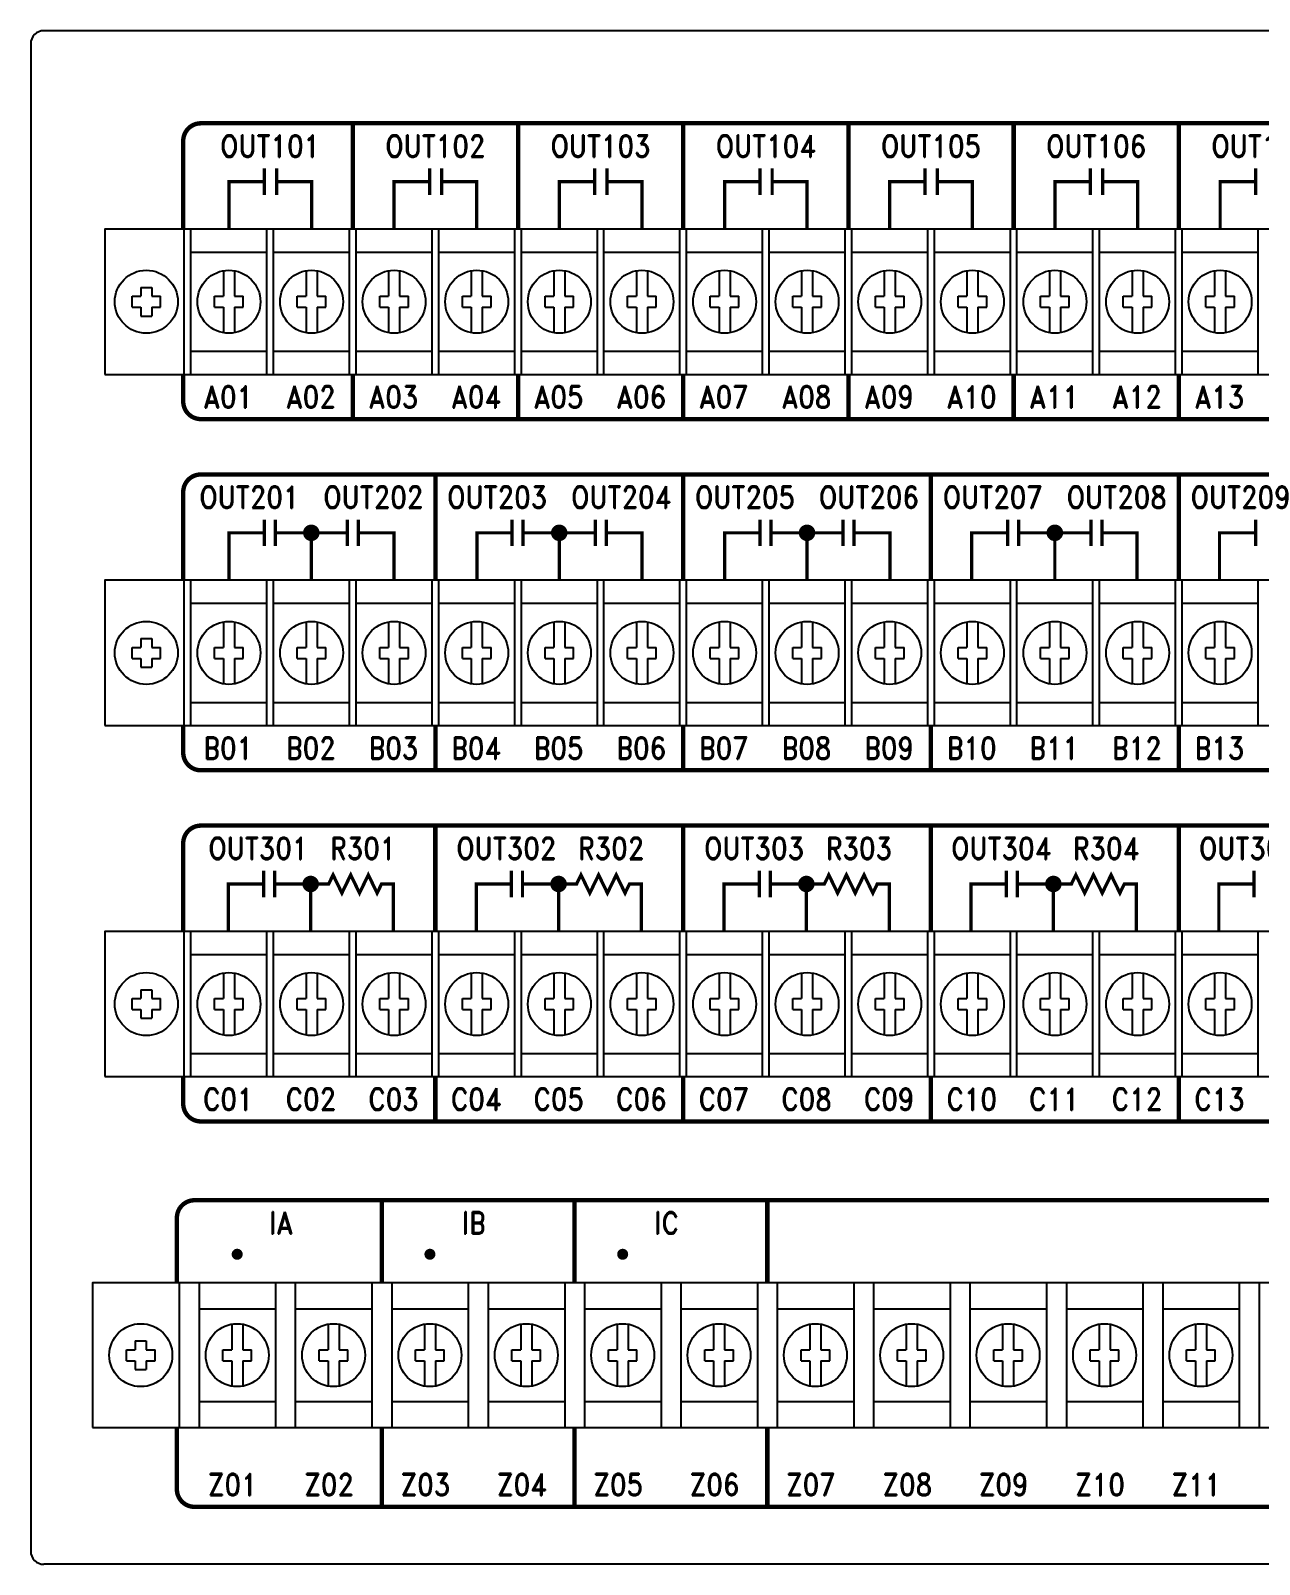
# Model space of a CAD drawing. Extents: x 3.1 to 20.4, y 4.9 to 12.2.
# Drawn here: x 3.13 to 8.7, y 5.27 to 12.23 of the extents above; entities that cross this region are included whole.
import ezdxf
from ezdxf.enums import TextEntityAlignment as Align

# ---------------------------------------------------------------- set-up
doc = ezdxf.new("R2010")
doc.units = 0
doc.header["$MEASUREMENT"] = 0
doc.layers.get('0').update_dxf_attribs({"linetype": 'CONTINUOUS'})
doc.styles.add('ROMAND', font='ROMAND', dxfattribs={"width": 0.875})

msp = doc.modelspace()

# ---------------------------------------------------------------- linework, layer by layer
for p, q in [((20.315, 12.233), (3.185, 12.233)), ((3.125, 12.173), (3.125, 5.327)), ((3.8225, 10.672), (3.8225, 11.332)), ((3.8525, 10.672), (3.8525, 11.332)), ((4.1975, 10.672), (4.1975, 11.332)), ((4.2275, 10.672), (4.2275, 11.332)), ((4.5725, 10.672), (4.5725, 11.332)), ((4.6025, 10.672), (4.6025, 11.332)), ((4.9475, 10.672), (4.9475, 11.332)), ((4.9775, 10.672), (4.9775, 11.332)), ((5.3225, 10.672), (5.3225, 11.332)), ((5.3525, 10.672), (5.3525, 11.332)), ((5.6975, 10.672), (5.6975, 11.332)), ((5.7275, 10.672), (5.7275, 11.332)), ((6.0725, 10.672), (6.0725, 11.332)), ((6.1025, 10.672), (6.1025, 11.332)), ((6.4475, 10.672), (6.4475, 11.332)), ((6.4775, 10.672), (6.4775, 11.332)), ((6.8225, 10.672), (6.8225, 11.332)), ((6.8525, 10.672), (6.8525, 11.332)), ((7.1975, 10.672), (7.1975, 11.332)), ((7.2275, 10.672), (7.2275, 11.332)), ((7.5725, 10.672), (7.5725, 11.332)), ((7.6025, 10.672), (7.6025, 11.332)), ((7.9475, 10.672), (7.9475, 11.332)), ((7.9775, 10.672), (7.9775, 11.332)), ((8.3225, 10.672), (8.3225, 11.332)), ((8.3525, 10.672), (8.3525, 11.332)), ((8.6975, 10.672), (8.6975, 11.332)), ((3.8525, 11.227), (4.1975, 11.227)), ((4.2275, 11.227), (4.5725, 11.227)), ((4.6025, 11.227), (4.9475, 11.227)), ((4.9775, 11.227), (5.3225, 11.227)), ((5.3525, 11.227), (5.6975, 11.227)), ((5.7275, 11.227), (6.0725, 11.227)), ((6.1025, 11.227), (6.4475, 11.227)), ((6.4775, 11.227), (6.8225, 11.227)), ((6.8525, 11.227), (7.1975, 11.227)), ((7.2275, 11.227), (7.5725, 11.227)), ((7.6025, 11.227), (7.9475, 11.227)), ((7.9775, 11.227), (8.3225, 11.227)), ((8.3525, 11.227), (8.6975, 11.227)), ((3.8525, 10.777), (4.1975, 10.777)), ((4.2275, 10.777), (4.5725, 10.777)), ((4.6025, 10.777), (4.9475, 10.777)), ((4.9775, 10.777), (5.3225, 10.777)), ((5.3525, 10.777), (5.6975, 10.777)), ((5.7275, 10.777), (6.0725, 10.777)), ((6.1025, 10.777), (6.4475, 10.777)), ((6.4775, 10.777), (6.8225, 10.777)), ((6.8525, 10.777), (7.1975, 10.777)), ((7.2275, 10.777), (7.5725, 10.777)), ((7.6025, 10.777), (7.9475, 10.777)), ((7.9775, 10.777), (8.3225, 10.777)), ((8.3525, 10.777), (8.6975, 10.777)), ((3.8225, 9.077), (3.8225, 9.737)), ((3.8525, 9.077), (3.8525, 9.737)), ((4.1975, 9.077), (4.1975, 9.737)), ((4.2275, 9.077), (4.2275, 9.737)), ((4.5725, 9.077), (4.5725, 9.737)), ((4.6025, 9.077), (4.6025, 9.737)), ((4.9475, 9.077), (4.9475, 9.737)), ((4.9775, 9.077), (4.9775, 9.737)), ((5.3225, 9.077), (5.3225, 9.737)), ((5.3525, 9.077), (5.3525, 9.737)), ((5.6975, 9.077), (5.6975, 9.737)), ((5.7275, 9.077), (5.7275, 9.737)), ((6.0725, 9.077), (6.0725, 9.737)), ((6.1025, 9.077), (6.1025, 9.737)), ((6.4475, 9.077), (6.4475, 9.737)), ((6.4775, 9.077), (6.4775, 9.737)), ((6.8225, 9.077), (6.8225, 9.737)), ((6.8525, 9.077), (6.8525, 9.737)), ((7.1975, 9.077), (7.1975, 9.737)), ((7.2275, 9.077), (7.2275, 9.737)), ((7.5725, 9.077), (7.5725, 9.737)), ((7.6025, 9.077), (7.6025, 9.737)), ((7.9475, 9.077), (7.9475, 9.737)), ((7.9775, 9.077), (7.9775, 9.737)), ((8.3225, 9.077), (8.3225, 9.737)), ((8.3525, 9.077), (8.3525, 9.737)), ((8.6975, 9.077), (8.6975, 9.737)), ((3.8525, 9.632), (4.1975, 9.632)), ((4.2275, 9.632), (4.5725, 9.632)), ((4.6025, 9.632), (4.9475, 9.632)), ((4.9775, 9.632), (5.3225, 9.632)), ((5.3525, 9.632), (5.6975, 9.632)), ((5.7275, 9.632), (6.0725, 9.632)), ((6.1025, 9.632), (6.4475, 9.632)), ((6.4775, 9.632), (6.8225, 9.632)), ((6.8525, 9.632), (7.1975, 9.632)), ((7.2275, 9.632), (7.5725, 9.632)), ((7.6025, 9.632), (7.9475, 9.632)), ((7.9775, 9.632), (8.3225, 9.632)), ((8.3525, 9.632), (8.6975, 9.632)), ((3.8525, 9.182), (4.1975, 9.182)), ((4.2275, 9.182), (4.5725, 9.182)), ((4.6025, 9.182), (4.9475, 9.182)), ((4.9775, 9.182), (5.3225, 9.182)), ((5.3525, 9.182), (5.6975, 9.182)), ((5.7275, 9.182), (6.0725, 9.182)), ((6.1025, 9.182), (6.4475, 9.182)), ((6.4775, 9.182), (6.8225, 9.182)), ((6.8525, 9.182), (7.1975, 9.182)), ((7.2275, 9.182), (7.5725, 9.182)), ((7.6025, 9.182), (7.9475, 9.182)), ((7.9775, 9.182), (8.3225, 9.182)), ((8.3525, 9.182), (8.6975, 9.182)), ((3.8225, 7.482), (3.8225, 8.142)), ((3.8525, 7.482), (3.8525, 8.142)), ((4.1975, 7.482), (4.1975, 8.142)), ((4.2275, 7.482), (4.2275, 8.142)), ((4.5725, 7.482), (4.5725, 8.142)), ((4.6025, 7.482), (4.6025, 8.142)), ((4.9475, 7.482), (4.9475, 8.142)), ((4.9775, 7.482), (4.9775, 8.142)), ((5.3225, 7.482), (5.3225, 8.142)), ((5.3525, 7.482), (5.3525, 8.142)), ((5.6975, 7.482), (5.6975, 8.142)), ((5.7275, 7.482), (5.7275, 8.142)), ((6.0725, 7.482), (6.0725, 8.142)), ((6.1025, 7.482), (6.1025, 8.142)), ((6.4475, 7.482), (6.4475, 8.142)), ((6.4775, 7.482), (6.4775, 8.142)), ((6.8225, 7.482), (6.8225, 8.142)), ((6.8525, 7.482), (6.8525, 8.142)), ((7.1975, 7.482), (7.1975, 8.142)), ((7.2275, 7.482), (7.2275, 8.142)), ((7.5725, 7.482), (7.5725, 8.142)), ((7.6025, 7.482), (7.6025, 8.142)), ((7.9475, 7.482), (7.9475, 8.142)), ((7.9775, 7.482), (7.9775, 8.142)), ((8.3225, 7.482), (8.3225, 8.142)), ((8.3525, 7.482), (8.3525, 8.142)), ((8.6975, 7.482), (8.6975, 8.142)), ((3.8525, 8.037), (4.1975, 8.037)), ((4.2275, 8.037), (4.5725, 8.037)), ((4.6025, 8.037), (4.9475, 8.037)), ((4.9775, 8.037), (5.3225, 8.037)), ((5.3525, 8.037), (5.6975, 8.037)), ((5.7275, 8.037), (6.0725, 8.037)), ((6.1025, 8.037), (6.4475, 8.037)), ((6.4775, 8.037), (6.8225, 8.037)), ((6.8525, 8.037), (7.1975, 8.037)), ((7.2275, 8.037), (7.5725, 8.037)), ((7.6025, 8.037), (7.9475, 8.037)), ((7.9775, 8.037), (8.3225, 8.037)), ((8.3525, 8.037), (8.6975, 8.037)), ((3.8525, 7.587), (4.1975, 7.587)), ((4.2275, 7.587), (4.5725, 7.587)), ((4.6025, 7.587), (4.9475, 7.587)), ((4.9775, 7.587), (5.3225, 7.587)), ((5.3525, 7.587), (5.6975, 7.587)), ((5.7275, 7.587), (6.0725, 7.587)), ((6.1025, 7.587), (6.4475, 7.587)), ((6.4775, 7.587), (6.8225, 7.587)), ((6.8525, 7.587), (7.1975, 7.587)), ((7.2275, 7.587), (7.5725, 7.587)), ((7.6025, 7.587), (7.9475, 7.587)), ((7.9775, 7.587), (8.3225, 7.587)), ((8.3525, 7.587), (8.6975, 7.587)), ((3.8918, 6.427), (4.2368, 6.427)), ((4.3288, 6.427), (4.6738, 6.427)), ((4.7663, 6.427), (5.1113, 6.427)), ((5.2038, 6.427), (5.5488, 6.427)), ((5.6413, 6.427), (5.9863, 6.427)), ((6.0788, 6.427), (6.4238, 6.427)), ((6.5163, 6.427), (6.8613, 6.427)), ((6.9538, 6.427), (7.2988, 6.427)), ((7.3913, 6.427), (7.7363, 6.427)), ((7.8288, 6.427), (8.1738, 6.427)), ((8.2663, 6.427), (8.6113, 6.427)), ((3.8918, 6.007), (4.2368, 6.007)), ((4.3288, 6.007), (4.6738, 6.007)), ((4.7663, 6.007), (5.1113, 6.007)), ((5.2038, 6.007), (5.5488, 6.007)), ((5.6413, 6.007), (5.9863, 6.007)), ((6.0788, 6.007), (6.4238, 6.007)), ((6.5163, 6.007), (6.8613, 6.007)), ((6.9538, 6.007), (7.2988, 6.007)), ((7.3913, 6.007), (7.7363, 6.007)), ((7.8288, 6.007), (8.1738, 6.007)), ((8.2663, 6.007), (8.6113, 6.007)), ((20.315, 5.267), (3.185, 5.267))]:
    msp.add_line(p, q)
at = {"linetype": 'CONTINUOUS'}
for p, q in [((4, 11.1428), (4, 11.027)), ((4.05, 11.1428), (4.05, 11.027)), ((4.375, 11.1428), (4.375, 11.027)), ((4.425, 11.1428), (4.425, 11.027)), ((4.75, 11.1428), (4.75, 11.027)), ((4.8, 11.1428), (4.8, 11.027)), ((5.125, 11.1428), (5.125, 11.027)), ((5.175, 11.1428), (5.175, 11.027)), ((5.5, 11.1428), (5.5, 11.027)), ((5.55, 11.1428), (5.55, 11.027)), ((5.875, 11.1428), (5.875, 11.027)), ((5.925, 11.1428), (5.925, 11.027)), ((6.25, 11.1428), (6.25, 11.027)), ((6.3, 11.1428), (6.3, 11.027)), ((6.625, 11.1428), (6.625, 11.027)), ((6.675, 11.1428), (6.675, 11.027)), ((7, 11.1428), (7, 11.027)), ((7.05, 11.1428), (7.05, 11.027)), ((7.375, 11.1428), (7.375, 11.027)), ((7.425, 11.1428), (7.425, 11.027)), ((7.75, 11.1428), (7.75, 11.027)), ((7.8, 11.1428), (7.8, 11.027)), ((8.125, 11.1428), (8.125, 11.027)), ((8.175, 11.1428), (8.175, 11.027)), ((8.5, 11.1428), (8.5, 11.027)), ((8.55, 11.1428), (8.55, 11.027)), ((3.585, 10.977), (3.585, 11.027)), ((3.585, 11.027), (3.625, 11.027)), ((3.625, 11.067), (3.625, 11.027)), ((3.625, 11.067), (3.675, 11.067)), ((3.675, 11.067), (3.675, 11.027)), ((3.675, 11.027), (3.715, 11.027)), ((3.715, 10.977), (3.715, 11.027)), ((3.96, 10.977), (3.96, 11.027)), ((3.96, 11.027), (4, 11.027)), ((4.05, 11.027), (4.09, 11.027)), ((4.09, 10.977), (4.09, 11.027)), ((4.335, 10.977), (4.335, 11.027)), ((4.335, 11.027), (4.375, 11.027)), ((4.425, 11.027), (4.465, 11.027)), ((4.465, 10.977), (4.465, 11.027)), ((4.71, 10.977), (4.71, 11.027)), ((4.71, 11.027), (4.75, 11.027)), ((4.8, 11.027), (4.84, 11.027)), ((4.84, 10.977), (4.84, 11.027)), ((5.085, 11.027), (5.125, 11.027)), ((5.085, 10.977), (5.085, 11.027)), ((5.175, 11.027), (5.215, 11.027)), ((5.215, 10.977), (5.215, 11.027)), ((5.46, 10.977), (5.46, 11.027)), ((5.46, 11.027), (5.5, 11.027)), ((5.55, 11.027), (5.59, 11.027)), ((5.59, 10.977), (5.59, 11.027)), ((5.835, 10.977), (5.835, 11.027)), ((5.835, 11.027), (5.875, 11.027)), ((5.925, 11.027), (5.965, 11.027)), ((5.965, 10.977), (5.965, 11.027)), ((6.21, 11.027), (6.25, 11.027)), ((6.21, 10.977), (6.21, 11.027)), ((6.3, 11.027), (6.34, 11.027)), ((6.34, 10.977), (6.34, 11.027)), ((6.585, 10.977), (6.585, 11.027)), ((6.585, 11.027), (6.625, 11.027)), ((6.675, 11.027), (6.715, 11.027)), ((6.715, 10.977), (6.715, 11.027)), ((6.96, 10.977), (6.96, 11.027)), ((6.96, 11.027), (7, 11.027)), ((7.05, 11.027), (7.09, 11.027)), ((7.09, 10.977), (7.09, 11.027)), ((7.335, 10.977), (7.335, 11.027)), ((7.335, 11.027), (7.375, 11.027)), ((7.425, 11.027), (7.465, 11.027)), ((7.465, 10.977), (7.465, 11.027)), ((7.71, 10.977), (7.71, 11.027)), ((7.71, 11.027), (7.75, 11.027)), ((7.8, 11.027), (7.84, 11.027)), ((7.84, 10.977), (7.84, 11.027)), ((8.085, 10.977), (8.085, 11.027)), ((8.085, 11.027), (8.125, 11.027)), ((8.175, 11.027), (8.215, 11.027)), ((8.215, 10.977), (8.215, 11.027)), ((8.46, 10.977), (8.46, 11.027)), ((8.46, 11.027), (8.5, 11.027)), ((8.55, 11.027), (8.59, 11.027)), ((8.59, 10.977), (8.59, 11.027)), ((3.585, 10.977), (3.625, 10.977)), ((3.625, 10.977), (3.625, 10.937)), ((3.625, 10.937), (3.675, 10.937)), ((3.675, 10.977), (3.715, 10.977)), ((3.675, 10.977), (3.675, 10.937)), ((3.96, 10.977), (4, 10.977)), ((4, 10.977), (4, 10.8612)), ((4.05, 10.977), (4.05, 10.8612)), ((4.05, 10.977), (4.09, 10.977)), ((4.335, 10.977), (4.375, 10.977)), ((4.375, 10.977), (4.375, 10.8612)), ((4.425, 10.977), (4.425, 10.8612)), ((4.425, 10.977), (4.465, 10.977)), ((4.71, 10.977), (4.75, 10.977)), ((4.75, 10.977), (4.75, 10.8612)), ((4.8, 10.977), (4.8, 10.8612)), ((4.8, 10.977), (4.84, 10.977)), ((5.085, 10.977), (5.125, 10.977)), ((5.125, 10.977), (5.125, 10.8612)), ((5.175, 10.977), (5.175, 10.8612)), ((5.175, 10.977), (5.215, 10.977)), ((5.46, 10.977), (5.5, 10.977)), ((5.5, 10.977), (5.5, 10.8612)), ((5.55, 10.977), (5.55, 10.8612)), ((5.55, 10.977), (5.59, 10.977)), ((5.835, 10.977), (5.875, 10.977)), ((5.875, 10.977), (5.875, 10.8612)), ((5.925, 10.977), (5.925, 10.8612)), ((5.925, 10.977), (5.965, 10.977)), ((6.21, 10.977), (6.25, 10.977)), ((6.25, 10.977), (6.25, 10.8612)), ((6.3, 10.977), (6.3, 10.8612)), ((6.3, 10.977), (6.34, 10.977)), ((6.585, 10.977), (6.625, 10.977)), ((6.625, 10.977), (6.625, 10.8612)), ((6.675, 10.977), (6.675, 10.8612)), ((6.675, 10.977), (6.715, 10.977)), ((6.96, 10.977), (7, 10.977)), ((7, 10.977), (7, 10.8612)), ((7.05, 10.977), (7.05, 10.8612)), ((7.05, 10.977), (7.09, 10.977)), ((7.335, 10.977), (7.375, 10.977)), ((7.375, 10.977), (7.375, 10.8612)), ((7.425, 10.977), (7.425, 10.8612)), ((7.425, 10.977), (7.465, 10.977)), ((7.71, 10.977), (7.75, 10.977)), ((7.75, 10.977), (7.75, 10.8612)), ((7.8, 10.977), (7.8, 10.8612)), ((7.8, 10.977), (7.84, 10.977)), ((8.085, 10.977), (8.125, 10.977)), ((8.125, 10.977), (8.125, 10.8612)), ((8.175, 10.977), (8.175, 10.8612)), ((8.175, 10.977), (8.215, 10.977)), ((8.46, 10.977), (8.5, 10.977)), ((8.5, 10.977), (8.5, 10.8612)), ((8.55, 10.977), (8.55, 10.8612)), ((8.55, 10.977), (8.59, 10.977)), ((4, 9.5478), (4, 9.432)), ((4.05, 9.5478), (4.05, 9.432)), ((4.375, 9.5478), (4.375, 9.432)), ((4.425, 9.5478), (4.425, 9.432)), ((4.75, 9.5478), (4.75, 9.432)), ((4.8, 9.5478), (4.8, 9.432)), ((5.125, 9.5478), (5.125, 9.432)), ((5.175, 9.5478), (5.175, 9.432)), ((5.5, 9.5478), (5.5, 9.432)), ((5.55, 9.5478), (5.55, 9.432)), ((5.875, 9.5478), (5.875, 9.432)), ((5.925, 9.5478), (5.925, 9.432)), ((6.25, 9.5478), (6.25, 9.432)), ((6.3, 9.5478), (6.3, 9.432)), ((6.625, 9.5478), (6.625, 9.432)), ((6.675, 9.5478), (6.675, 9.432)), ((7, 9.5478), (7, 9.432)), ((7.05, 9.5478), (7.05, 9.432)), ((7.375, 9.5478), (7.375, 9.432)), ((7.425, 9.5478), (7.425, 9.432)), ((7.75, 9.5478), (7.75, 9.432)), ((7.8, 9.5478), (7.8, 9.432)), ((8.125, 9.5478), (8.125, 9.432)), ((8.175, 9.5478), (8.175, 9.432)), ((8.5, 9.5478), (8.5, 9.432)), ((8.55, 9.5478), (8.55, 9.432)), ((3.585, 9.432), (3.625, 9.432)), ((3.585, 9.382), (3.585, 9.432)), ((3.625, 9.472), (3.675, 9.472)), ((3.625, 9.472), (3.625, 9.432)), ((3.675, 9.472), (3.675, 9.432)), ((3.675, 9.432), (3.715, 9.432)), ((3.715, 9.382), (3.715, 9.432)), ((3.96, 9.432), (4, 9.432)), ((3.96, 9.382), (3.96, 9.432)), ((4.05, 9.432), (4.09, 9.432)), ((4.09, 9.382), (4.09, 9.432)), ((4.335, 9.432), (4.375, 9.432)), ((4.335, 9.382), (4.335, 9.432)), ((4.425, 9.432), (4.465, 9.432)), ((4.465, 9.382), (4.465, 9.432)), ((4.71, 9.432), (4.75, 9.432)), ((4.71, 9.382), (4.71, 9.432)), ((4.8, 9.432), (4.84, 9.432)), ((4.84, 9.382), (4.84, 9.432)), ((5.085, 9.432), (5.125, 9.432)), ((5.085, 9.382), (5.085, 9.432)), ((5.175, 9.432), (5.215, 9.432)), ((5.215, 9.382), (5.215, 9.432)), ((5.46, 9.432), (5.5, 9.432)), ((5.46, 9.382), (5.46, 9.432)), ((5.55, 9.432), (5.59, 9.432)), ((5.59, 9.382), (5.59, 9.432)), ((5.835, 9.432), (5.875, 9.432)), ((5.835, 9.382), (5.835, 9.432)), ((5.925, 9.432), (5.965, 9.432)), ((5.965, 9.382), (5.965, 9.432)), ((6.21, 9.432), (6.25, 9.432)), ((6.21, 9.382), (6.21, 9.432)), ((6.3, 9.432), (6.34, 9.432)), ((6.34, 9.382), (6.34, 9.432)), ((6.585, 9.382), (6.585, 9.432)), ((6.585, 9.432), (6.625, 9.432)), ((6.675, 9.432), (6.715, 9.432)), ((6.715, 9.382), (6.715, 9.432)), ((6.96, 9.432), (7, 9.432)), ((6.96, 9.382), (6.96, 9.432)), ((7.05, 9.432), (7.09, 9.432)), ((7.09, 9.382), (7.09, 9.432)), ((7.335, 9.432), (7.375, 9.432)), ((7.335, 9.382), (7.335, 9.432)), ((7.425, 9.432), (7.465, 9.432)), ((7.465, 9.382), (7.465, 9.432)), ((7.71, 9.432), (7.75, 9.432)), ((7.71, 9.382), (7.71, 9.432)), ((7.8, 9.432), (7.84, 9.432)), ((7.84, 9.382), (7.84, 9.432)), ((8.085, 9.432), (8.125, 9.432)), ((8.085, 9.382), (8.085, 9.432)), ((8.175, 9.432), (8.215, 9.432)), ((8.215, 9.382), (8.215, 9.432)), ((8.46, 9.432), (8.5, 9.432)), ((8.46, 9.382), (8.46, 9.432)), ((8.55, 9.432), (8.59, 9.432)), ((8.59, 9.382), (8.59, 9.432)), ((3.585, 9.382), (3.625, 9.382)), ((3.625, 9.382), (3.625, 9.342)), ((3.625, 9.342), (3.675, 9.342)), ((3.675, 9.382), (3.675, 9.342)), ((3.675, 9.382), (3.715, 9.382)), ((3.96, 9.382), (4, 9.382)), ((4, 9.382), (4, 9.2662)), ((4.05, 9.382), (4.05, 9.2662)), ((4.05, 9.382), (4.09, 9.382)), ((4.335, 9.382), (4.375, 9.382)), ((4.375, 9.382), (4.375, 9.2662)), ((4.425, 9.382), (4.425, 9.2662)), ((4.425, 9.382), (4.465, 9.382)), ((4.71, 9.382), (4.75, 9.382)), ((4.75, 9.382), (4.75, 9.2662)), ((4.8, 9.382), (4.8, 9.2662)), ((4.8, 9.382), (4.84, 9.382)), ((5.085, 9.382), (5.125, 9.382)), ((5.125, 9.382), (5.125, 9.2662)), ((5.175, 9.382), (5.175, 9.2662)), ((5.175, 9.382), (5.215, 9.382)), ((5.46, 9.382), (5.5, 9.382)), ((5.5, 9.382), (5.5, 9.2662)), ((5.55, 9.382), (5.55, 9.2662)), ((5.55, 9.382), (5.59, 9.382)), ((5.835, 9.382), (5.875, 9.382)), ((5.875, 9.382), (5.875, 9.2662)), ((5.925, 9.382), (5.925, 9.2662)), ((5.925, 9.382), (5.965, 9.382)), ((6.21, 9.382), (6.25, 9.382)), ((6.25, 9.382), (6.25, 9.2662)), ((6.3, 9.382), (6.3, 9.2662)), ((6.3, 9.382), (6.34, 9.382)), ((6.585, 9.382), (6.625, 9.382)), ((6.625, 9.382), (6.625, 9.2662)), ((6.675, 9.382), (6.675, 9.2662)), ((6.675, 9.382), (6.715, 9.382)), ((6.96, 9.382), (7, 9.382)), ((7, 9.382), (7, 9.2662)), ((7.05, 9.382), (7.05, 9.2662)), ((7.05, 9.382), (7.09, 9.382)), ((7.335, 9.382), (7.375, 9.382)), ((7.375, 9.382), (7.375, 9.2662)), ((7.425, 9.382), (7.425, 9.2662)), ((7.425, 9.382), (7.465, 9.382)), ((7.71, 9.382), (7.75, 9.382)), ((7.75, 9.382), (7.75, 9.2662)), ((7.8, 9.382), (7.8, 9.2662)), ((7.8, 9.382), (7.84, 9.382)), ((8.085, 9.382), (8.125, 9.382)), ((8.125, 9.382), (8.125, 9.2662)), ((8.175, 9.382), (8.175, 9.2662)), ((8.175, 9.382), (8.215, 9.382)), ((8.46, 9.382), (8.5, 9.382)), ((8.5, 9.382), (8.5, 9.2662)), ((8.55, 9.382), (8.55, 9.2662)), ((8.55, 9.382), (8.59, 9.382)), ((4, 7.9528), (4, 7.837)), ((4.05, 7.9528), (4.05, 7.837)), ((4.375, 7.9528), (4.375, 7.837)), ((4.425, 7.9528), (4.425, 7.837)), ((4.75, 7.9528), (4.75, 7.837)), ((4.8, 7.9528), (4.8, 7.837)), ((5.125, 7.9528), (5.125, 7.837)), ((5.175, 7.9528), (5.175, 7.837)), ((5.5, 7.9528), (5.5, 7.837)), ((5.55, 7.9528), (5.55, 7.837)), ((5.875, 7.9528), (5.875, 7.837)), ((5.925, 7.9528), (5.925, 7.837)), ((6.25, 7.9528), (6.25, 7.837)), ((6.3, 7.9528), (6.3, 7.837)), ((6.625, 7.9528), (6.625, 7.837)), ((6.675, 7.9528), (6.675, 7.837)), ((7, 7.9528), (7, 7.837)), ((7.05, 7.9528), (7.05, 7.837)), ((7.375, 7.9528), (7.375, 7.837)), ((7.425, 7.9528), (7.425, 7.837)), ((7.75, 7.9528), (7.75, 7.837)), ((7.8, 7.9528), (7.8, 7.837)), ((8.125, 7.9528), (8.125, 7.837)), ((8.175, 7.9528), (8.175, 7.837)), ((8.5, 7.9528), (8.5, 7.837)), ((8.55, 7.9528), (8.55, 7.837)), ((3.625, 7.877), (3.675, 7.877)), ((3.625, 7.877), (3.625, 7.837)), ((3.675, 7.877), (3.675, 7.837)), ((3.585, 7.837), (3.625, 7.837)), ((3.585, 7.787), (3.585, 7.837)), ((3.675, 7.837), (3.715, 7.837)), ((3.715, 7.787), (3.715, 7.837)), ((3.96, 7.837), (4, 7.837)), ((3.96, 7.787), (3.96, 7.837)), ((4.05, 7.837), (4.09, 7.837)), ((4.09, 7.787), (4.09, 7.837)), ((4.335, 7.837), (4.375, 7.837)), ((4.335, 7.787), (4.335, 7.837)), ((4.425, 7.837), (4.465, 7.837)), ((4.465, 7.787), (4.465, 7.837)), ((4.71, 7.837), (4.75, 7.837)), ((4.71, 7.787), (4.71, 7.837)), ((4.8, 7.837), (4.84, 7.837)), ((4.84, 7.787), (4.84, 7.837)), ((5.085, 7.837), (5.125, 7.837)), ((5.085, 7.787), (5.085, 7.837)), ((5.175, 7.837), (5.215, 7.837)), ((5.215, 7.787), (5.215, 7.837)), ((5.46, 7.837), (5.5, 7.837)), ((5.46, 7.787), (5.46, 7.837)), ((5.55, 7.837), (5.59, 7.837)), ((5.59, 7.787), (5.59, 7.837)), ((5.835, 7.837), (5.875, 7.837)), ((5.835, 7.787), (5.835, 7.837)), ((5.925, 7.837), (5.965, 7.837)), ((5.965, 7.787), (5.965, 7.837)), ((6.21, 7.837), (6.25, 7.837)), ((6.21, 7.787), (6.21, 7.837)), ((6.3, 7.837), (6.34, 7.837)), ((6.34, 7.787), (6.34, 7.837)), ((6.585, 7.787), (6.585, 7.837)), ((6.585, 7.837), (6.625, 7.837)), ((6.675, 7.837), (6.715, 7.837)), ((6.715, 7.787), (6.715, 7.837)), ((6.96, 7.837), (7, 7.837)), ((6.96, 7.787), (6.96, 7.837)), ((7.05, 7.837), (7.09, 7.837)), ((7.09, 7.787), (7.09, 7.837)), ((7.335, 7.837), (7.375, 7.837)), ((7.335, 7.787), (7.335, 7.837)), ((7.425, 7.837), (7.465, 7.837)), ((7.465, 7.787), (7.465, 7.837)), ((7.71, 7.837), (7.75, 7.837)), ((7.71, 7.787), (7.71, 7.837)), ((7.8, 7.837), (7.84, 7.837)), ((7.84, 7.787), (7.84, 7.837)), ((8.085, 7.837), (8.125, 7.837)), ((8.085, 7.787), (8.085, 7.837)), ((8.175, 7.837), (8.215, 7.837)), ((8.215, 7.787), (8.215, 7.837)), ((8.46, 7.837), (8.5, 7.837)), ((8.46, 7.787), (8.46, 7.837)), ((8.55, 7.837), (8.59, 7.837)), ((8.59, 7.787), (8.59, 7.837)), ((3.585, 7.787), (3.625, 7.787)), ((3.625, 7.787), (3.625, 7.747)), ((3.625, 7.747), (3.675, 7.747)), ((3.675, 7.787), (3.675, 7.747)), ((3.675, 7.787), (3.715, 7.787)), ((3.96, 7.787), (4, 7.787)), ((4, 7.787), (4, 7.6712)), ((4.05, 7.787), (4.05, 7.6712)), ((4.05, 7.787), (4.09, 7.787)), ((4.335, 7.787), (4.375, 7.787)), ((4.375, 7.787), (4.375, 7.6712)), ((4.425, 7.787), (4.425, 7.6712)), ((4.425, 7.787), (4.465, 7.787)), ((4.71, 7.787), (4.75, 7.787)), ((4.75, 7.787), (4.75, 7.6712)), ((4.8, 7.787), (4.8, 7.6712)), ((4.8, 7.787), (4.84, 7.787)), ((5.085, 7.787), (5.125, 7.787)), ((5.125, 7.787), (5.125, 7.6712)), ((5.175, 7.787), (5.175, 7.6712)), ((5.175, 7.787), (5.215, 7.787)), ((5.46, 7.787), (5.5, 7.787)), ((5.5, 7.787), (5.5, 7.6712)), ((5.55, 7.787), (5.55, 7.6712)), ((5.55, 7.787), (5.59, 7.787)), ((5.835, 7.787), (5.875, 7.787)), ((5.875, 7.787), (5.875, 7.6712)), ((5.925, 7.787), (5.925, 7.6712)), ((5.925, 7.787), (5.965, 7.787)), ((6.21, 7.787), (6.25, 7.787)), ((6.25, 7.787), (6.25, 7.6712)), ((6.3, 7.787), (6.3, 7.6712)), ((6.3, 7.787), (6.34, 7.787)), ((6.585, 7.787), (6.625, 7.787)), ((6.625, 7.787), (6.625, 7.6712)), ((6.675, 7.787), (6.675, 7.6712)), ((6.675, 7.787), (6.715, 7.787)), ((6.96, 7.787), (7, 7.787)), ((7, 7.787), (7, 7.6712)), ((7.05, 7.787), (7.05, 7.6712)), ((7.05, 7.787), (7.09, 7.787)), ((7.335, 7.787), (7.375, 7.787)), ((7.375, 7.787), (7.375, 7.6712)), ((7.425, 7.787), (7.425, 7.6712)), ((7.425, 7.787), (7.465, 7.787)), ((7.71, 7.787), (7.75, 7.787)), ((7.75, 7.787), (7.75, 7.6712)), ((7.8, 7.787), (7.8, 7.6712)), ((7.8, 7.787), (7.84, 7.787)), ((8.085, 7.787), (8.125, 7.787)), ((8.125, 7.787), (8.125, 7.6712)), ((8.175, 7.787), (8.175, 7.6712)), ((8.175, 7.787), (8.215, 7.787)), ((8.46, 7.787), (8.5, 7.787)), ((8.5, 7.787), (8.5, 7.6712)), ((8.55, 7.787), (8.55, 7.6712)), ((8.55, 7.787), (8.59, 7.787)), ((3.7993, 6.545), (3.7993, 5.889)), ((3.8893, 6.545), (3.8893, 5.889)), ((4.2363, 6.545), (4.2363, 5.889)), ((4.3263, 6.545), (4.3263, 5.889)), ((4.6743, 6.545), (4.6743, 5.889)), ((4.7643, 6.545), (4.7643, 5.889)), ((5.1118, 6.545), (5.1118, 5.889)), ((5.2018, 6.545), (5.2018, 5.889)), ((5.5493, 6.545), (5.5493, 5.889)), ((5.6393, 6.545), (5.6393, 5.889)), ((5.9868, 6.545), (5.9868, 5.889)), ((6.0768, 6.545), (6.0768, 5.889)), ((6.4243, 6.545), (6.4243, 5.889)), ((6.5143, 6.545), (6.5143, 5.889)), ((6.8618, 6.545), (6.8618, 5.889)), ((6.9518, 6.545), (6.9518, 5.889)), ((7.2993, 6.545), (7.2993, 5.889)), ((7.3893, 6.545), (7.3893, 5.889)), ((7.7368, 6.545), (7.7368, 5.889)), ((7.8268, 6.545), (7.8268, 5.889)), ((8.1743, 6.545), (8.1743, 5.889)), ((8.2643, 6.545), (8.2643, 5.889)), ((8.6118, 6.545), (8.6118, 5.889)), ((8.7018, 6.545), (8.7018, 5.889)), ((4.0375, 6.3578), (4.0375, 6.242)), ((4.0875, 6.3578), (4.0875, 6.242)), ((4.475, 6.3578), (4.475, 6.242)), ((4.525, 6.3578), (4.525, 6.242)), ((4.9125, 6.3578), (4.9125, 6.242)), ((4.9625, 6.3578), (4.9625, 6.242)), ((5.35, 6.3578), (5.35, 6.242)), ((5.4, 6.3578), (5.4, 6.242)), ((5.7875, 6.3578), (5.7875, 6.242)), ((5.8375, 6.3578), (5.8375, 6.242)), ((6.225, 6.3578), (6.225, 6.242)), ((6.275, 6.3578), (6.275, 6.242)), ((6.6625, 6.3578), (6.6625, 6.242)), ((6.7125, 6.3578), (6.7125, 6.242)), ((7.1, 6.3578), (7.1, 6.242)), ((7.15, 6.3578), (7.15, 6.242)), ((7.5375, 6.3578), (7.5375, 6.242)), ((7.5875, 6.3578), (7.5875, 6.242)), ((7.975, 6.3578), (7.975, 6.242)), ((8.025, 6.3578), (8.025, 6.242)), ((8.4125, 6.3578), (8.4125, 6.242)), ((8.4625, 6.3578), (8.4625, 6.242)), ((3.6, 6.282), (3.6, 6.242)), ((3.6, 6.282), (3.65, 6.282)), ((3.65, 6.282), (3.65, 6.242)), ((3.56, 6.192), (3.56, 6.242)), ((3.56, 6.242), (3.6, 6.242)), ((3.65, 6.242), (3.69, 6.242)), ((3.69, 6.192), (3.69, 6.242)), ((3.9975, 6.242), (4.0375, 6.242)), ((3.9975, 6.192), (3.9975, 6.242)), ((4.0875, 6.242), (4.1275, 6.242)), ((4.1275, 6.192), (4.1275, 6.242)), ((4.435, 6.192), (4.435, 6.242)), ((4.435, 6.242), (4.475, 6.242)), ((4.525, 6.242), (4.565, 6.242)), ((4.565, 6.192), (4.565, 6.242)), ((4.8725, 6.242), (4.9125, 6.242)), ((4.8725, 6.192), (4.8725, 6.242)), ((4.9625, 6.242), (5.0025, 6.242)), ((5.0025, 6.192), (5.0025, 6.242)), ((5.31, 6.242), (5.35, 6.242)), ((5.31, 6.192), (5.31, 6.242)), ((5.4, 6.242), (5.44, 6.242)), ((5.44, 6.192), (5.44, 6.242)), ((5.7475, 6.242), (5.7875, 6.242)), ((5.7475, 6.192), (5.7475, 6.242)), ((5.8375, 6.242), (5.8775, 6.242)), ((5.8775, 6.192), (5.8775, 6.242)), ((6.185, 6.242), (6.225, 6.242)), ((6.185, 6.192), (6.185, 6.242)), ((6.275, 6.242), (6.315, 6.242)), ((6.315, 6.192), (6.315, 6.242)), ((6.6225, 6.242), (6.6625, 6.242)), ((6.6225, 6.192), (6.6225, 6.242)), ((6.7125, 6.242), (6.7525, 6.242)), ((6.7525, 6.192), (6.7525, 6.242)), ((7.06, 6.242), (7.1, 6.242)), ((7.06, 6.192), (7.06, 6.242)), ((7.15, 6.242), (7.19, 6.242)), ((7.19, 6.192), (7.19, 6.242)), ((7.4975, 6.242), (7.5375, 6.242)), ((7.4975, 6.192), (7.4975, 6.242)), ((7.5875, 6.242), (7.6275, 6.242)), ((7.6275, 6.192), (7.6275, 6.242)), ((7.935, 6.242), (7.975, 6.242)), ((7.935, 6.192), (7.935, 6.242)), ((8.025, 6.242), (8.065, 6.242)), ((8.065, 6.192), (8.065, 6.242)), ((8.3725, 6.242), (8.4125, 6.242)), ((8.3725, 6.192), (8.3725, 6.242)), ((8.4625, 6.242), (8.5025, 6.242)), ((8.5025, 6.192), (8.5025, 6.242)), ((3.56, 6.192), (3.6, 6.192)), ((3.6, 6.192), (3.6, 6.152)), ((3.6, 6.152), (3.65, 6.152)), ((3.65, 6.192), (3.69, 6.192)), ((3.65, 6.192), (3.65, 6.152)), ((3.9975, 6.192), (4.0375, 6.192)), ((4.0375, 6.192), (4.0375, 6.0762)), ((4.0875, 6.192), (4.1275, 6.192)), ((4.0875, 6.192), (4.0875, 6.0762)), ((4.435, 6.192), (4.475, 6.192)), ((4.475, 6.192), (4.475, 6.0762)), ((4.525, 6.192), (4.565, 6.192)), ((4.525, 6.192), (4.525, 6.0762)), ((4.8725, 6.192), (4.9125, 6.192)), ((4.9125, 6.192), (4.9125, 6.0762)), ((4.9625, 6.192), (4.9625, 6.0762)), ((4.9625, 6.192), (5.0025, 6.192)), ((5.31, 6.192), (5.35, 6.192)), ((5.35, 6.192), (5.35, 6.0762)), ((5.4, 6.192), (5.4, 6.0762)), ((5.4, 6.192), (5.44, 6.192)), ((5.7475, 6.192), (5.7875, 6.192)), ((5.7875, 6.192), (5.7875, 6.0762)), ((5.8375, 6.192), (5.8375, 6.0762)), ((5.8375, 6.192), (5.8775, 6.192)), ((6.185, 6.192), (6.225, 6.192)), ((6.225, 6.192), (6.225, 6.0762)), ((6.275, 6.192), (6.315, 6.192)), ((6.275, 6.192), (6.275, 6.0762)), ((6.6225, 6.192), (6.6625, 6.192)), ((6.6625, 6.192), (6.6625, 6.0762)), ((6.7125, 6.192), (6.7125, 6.0762)), ((6.7125, 6.192), (6.7525, 6.192)), ((7.06, 6.192), (7.1, 6.192)), ((7.1, 6.192), (7.1, 6.0762)), ((7.15, 6.192), (7.15, 6.0762)), ((7.15, 6.192), (7.19, 6.192)), ((7.4975, 6.192), (7.5375, 6.192)), ((7.5375, 6.192), (7.5375, 6.0762)), ((7.5875, 6.192), (7.5875, 6.0762)), ((7.5875, 6.192), (7.6275, 6.192)), ((7.935, 6.192), (7.975, 6.192)), ((7.975, 6.192), (7.975, 6.0762)), ((8.025, 6.192), (8.025, 6.0762)), ((8.025, 6.192), (8.065, 6.192)), ((8.3725, 6.192), (8.4125, 6.192)), ((8.4125, 6.192), (8.4125, 6.0762)), ((8.4625, 6.192), (8.4625, 6.0762)), ((8.4625, 6.192), (8.5025, 6.192))]:
    msp.add_line(p, q, dxfattribs=at)
at = {"const_width": 0.02}
for points in [[(14.3575, 11.332), (14.3575, 11.7323, 0.414214), (14.2775, 11.8123), (3.8975, 11.8123, 0.414214), (3.8175, 11.7323), (3.8175, 11.332)], [(3.8175, 10.672), (3.8175, 10.5487, 0.414214), (3.8975, 10.4687), (14.2775, 10.4687, 0.414214), (14.3575, 10.5487), (14.3575, 10.672)], [(12.8575, 9.737), (12.8575, 10.1373, 0.414214), (12.7775, 10.2173), (3.8975, 10.2173, 0.414214), (3.8175, 10.1373), (3.8175, 9.737)], [(3.8175, 9.077), (3.8175, 8.9537, 0.414214), (3.8975, 8.8737), (12.7775, 8.8737, 0.414214), (12.8575, 8.9537), (12.8575, 9.077)], [(12.8575, 8.142), (12.8575, 8.5423, 0.414214), (12.7775, 8.6223), (3.8975, 8.6223, 0.414214), (3.8175, 8.5423), (3.8175, 8.142)], [(3.8175, 7.482), (3.8175, 7.3587, 0.414214), (3.8975, 7.2787), (12.7775, 7.2787, 0.414214), (12.8575, 7.3587), (12.8575, 7.482)]]:
    msp.add_lwpolyline(points, format="xyb", dxfattribs=at)
for points, const_width in [([(4.5875, 11.332), (4.5875, 11.8123)], 0.02), ([(5.3375, 11.332), (5.3375, 11.8123)], 0.02), ([(6.087, 11.332), (6.087, 11.8123)], 0.02), ([(6.8375, 11.332), (6.8375, 11.8123)], 0.02), ([(7.5875, 11.332), (7.5875, 11.8123)], 0.02), ([(8.337, 11.332), (8.337, 11.8123)], 0.02), ([(4.1857, 11.6072), (4.1857, 11.4872)], 0.015), ([(4.2412, 11.6072), (4.2412, 11.4872)], 0.015), ([(4.9357, 11.6072), (4.9357, 11.4872)], 0.015), ([(4.9912, 11.6072), (4.9912, 11.4872)], 0.015), ([(5.6857, 11.6072), (5.6857, 11.4872)], 0.015), ([(5.7412, 11.6072), (5.7412, 11.4872)], 0.015), ([(6.4357, 11.6072), (6.4357, 11.4872)], 0.015), ([(6.4912, 11.6072), (6.4912, 11.4872)], 0.015), ([(7.1857, 11.6072), (7.1857, 11.4872)], 0.015), ([(7.2412, 11.6072), (7.2412, 11.4872)], 0.015), ([(7.9357, 11.6072), (7.9357, 11.4872)], 0.015), ([(7.9912, 11.6072), (7.9912, 11.4872)], 0.015), ([(8.6857, 11.6072), (8.6857, 11.4872)], 0.015), ([(4.025, 11.332), (4.025, 11.5472), (4.1857, 11.5472)], 0.015), ([(4.2412, 11.5472), (4.4, 11.5472), (4.4, 11.332)], 0.015), ([(4.775, 11.332), (4.775, 11.5472), (4.9357, 11.5472)], 0.015), ([(4.9912, 11.5472), (5.15, 11.5472), (5.15, 11.332)], 0.015), ([(5.525, 11.332), (5.525, 11.5472), (5.6857, 11.5472)], 0.015), ([(5.7412, 11.5472), (5.9, 11.5472), (5.9, 11.332)], 0.015), ([(6.275, 11.332), (6.275, 11.5472), (6.4357, 11.5472)], 0.015), ([(6.4912, 11.5472), (6.65, 11.5472), (6.65, 11.332)], 0.015), ([(7.025, 11.332), (7.025, 11.5472), (7.1857, 11.5472)], 0.015), ([(7.2412, 11.5472), (7.4, 11.5472), (7.4, 11.332)], 0.015), ([(7.775, 11.332), (7.775, 11.5472), (7.9357, 11.5472)], 0.015), ([(7.9912, 11.5472), (8.15, 11.5472), (8.15, 11.332)], 0.015), ([(8.525, 11.332), (8.525, 11.5472), (8.6857, 11.5472)], 0.015), ([(4.5875, 10.4687), (4.5875, 10.672)], 0.02), ([(5.3375, 10.4687), (5.3375, 10.672)], 0.02), ([(6.087, 10.4687), (6.087, 10.672)], 0.02), ([(6.8375, 10.4687), (6.8375, 10.672)], 0.02), ([(7.5875, 10.4687), (7.5875, 10.672)], 0.02), ([(8.337, 10.4687), (8.337, 10.672)], 0.02), ([(4.9625, 9.737), (4.9625, 10.2173)], 0.02), ([(6.087, 9.737), (6.087, 10.2173)], 0.02), ([(7.212, 9.737), (7.212, 10.2173)], 0.02), ([(8.337, 9.737), (8.337, 10.2173)], 0.02), ([(4.1852, 10.0122), (4.1852, 9.8922)], 0.015), ([(4.2352, 10.0122), (4.2352, 9.8922)], 0.015), ([(4.5627, 10.0122), (4.5627, 9.8922)], 0.015), ([(4.6127, 10.0122), (4.6127, 9.8922)], 0.015), ([(5.3107, 10.0122), (5.3107, 9.8922)], 0.015), ([(5.3607, 10.0122), (5.3607, 9.8922)], 0.015), ([(5.6882, 10.0122), (5.6882, 9.8922)], 0.015), ([(5.7382, 10.0122), (5.7382, 9.8922)], 0.015), ([(6.4357, 10.0122), (6.4357, 9.8922)], 0.015), ([(6.4857, 10.0122), (6.4857, 9.8922)], 0.015), ([(6.8132, 10.0122), (6.8132, 9.8922)], 0.015), ([(6.8632, 10.0122), (6.8632, 9.8922)], 0.015), ([(7.5607, 10.0122), (7.5607, 9.8922)], 0.015), ([(7.6107, 10.0122), (7.6107, 9.8922)], 0.015), ([(7.9382, 10.0122), (7.9382, 9.8922)], 0.015), ([(7.9882, 10.0122), (7.9882, 9.8922)], 0.015), ([(8.6857, 10.0122), (8.6857, 9.8922)], 0.015), ([(4.025, 9.737), (4.025, 9.9522), (4.1852, 9.9522)], 0.015), ([(4.2352, 9.9522), (4.5627, 9.9522)], 0.015), ([(4.399, 9.9522), (4.399, 9.737)], 0.015), ([(4.6127, 9.9522), (4.775, 9.9522), (4.775, 9.737)], 0.015), ([(5.1505, 9.737), (5.1505, 9.9522), (5.3107, 9.9522)], 0.015), ([(5.3607, 9.9522), (5.6882, 9.9522)], 0.015), ([(5.5245, 9.9522), (5.5245, 9.737)], 0.015), ([(5.7382, 9.9522), (5.9005, 9.9522), (5.9005, 9.737)], 0.015), ([(6.2755, 9.737), (6.2755, 9.9522), (6.4357, 9.9522)], 0.015), ([(6.4857, 9.9522), (6.8132, 9.9522)], 0.015), ([(6.6495, 9.9522), (6.6495, 9.737)], 0.015), ([(6.8632, 9.9522), (7.0255, 9.9522), (7.0255, 9.737)], 0.015), ([(7.397, 9.737), (7.397, 9.9522), (7.5607, 9.9522)], 0.015), ([(7.6107, 9.9522), (7.9382, 9.9522)], 0.015), ([(7.7745, 9.9522), (7.7745, 9.737)], 0.015), ([(7.9882, 9.9522), (8.147, 9.9522), (8.147, 9.737)], 0.015), ([(8.522, 9.737), (8.522, 9.9522), (8.6857, 9.9522)], 0.015), ([(4.9625, 8.8737), (4.9625, 9.077)], 0.02), ([(6.087, 8.8737), (6.087, 9.077)], 0.02), ([(7.212, 8.8737), (7.212, 9.077)], 0.02), ([(8.337, 8.8737), (8.337, 9.077)], 0.02), ([(4.962, 8.142), (4.962, 8.6223)], 0.02), ([(6.087, 8.142), (6.087, 8.6223)], 0.02), ([(7.212, 8.142), (7.212, 8.6223)], 0.02), ([(8.337, 8.142), (8.337, 8.6223)], 0.02), ([(4.022, 8.142), (4.022, 8.3572), (4.1822, 8.3572)], 0.015), ([(4.1822, 8.4172), (4.1822, 8.2972)], 0.015), ([(4.2322, 8.4172), (4.2322, 8.2972)], 0.015), ([(4.2322, 8.3572), (4.4778, 8.3572), (4.4978, 8.3984), (4.5378, 8.3159), (4.5778, 8.3984), (4.6178, 8.3159), (4.6578, 8.3984), (4.6978, 8.3159), (4.7178, 8.3572), (4.772, 8.3572), (4.772, 8.142)], 0.015), ([(4.396, 8.3572), (4.396, 8.142)], 0.015), ([(5.1475, 8.142), (5.1475, 8.3572), (5.3077, 8.3572)], 0.015), ([(5.3077, 8.4172), (5.3077, 8.2972)], 0.015), ([(5.3577, 8.4172), (5.3577, 8.2972)], 0.015), ([(5.3577, 8.3572), (5.6033, 8.3572), (5.6233, 8.3984), (5.6633, 8.3159), (5.7033, 8.3984), (5.7433, 8.3159), (5.7833, 8.3984), (5.8233, 8.3159), (5.8433, 8.3572), (5.8975, 8.3572), (5.8975, 8.142)], 0.015), ([(5.5215, 8.3572), (5.5215, 8.142)], 0.015), ([(6.2725, 8.142), (6.2725, 8.3572), (6.4327, 8.3572)], 0.015), ([(6.4327, 8.4172), (6.4327, 8.2972)], 0.015), ([(6.4827, 8.4172), (6.4827, 8.2972)], 0.015), ([(6.4827, 8.3572), (6.7283, 8.3572), (6.7483, 8.3984), (6.7883, 8.3159), (6.8283, 8.3984), (6.8683, 8.3159), (6.9083, 8.3984), (6.9483, 8.3159), (6.9683, 8.3572), (7.0225, 8.3572), (7.0225, 8.142)], 0.015), ([(6.6465, 8.3572), (6.6465, 8.142)], 0.015), ([(7.394, 8.142), (7.394, 8.3572), (7.5542, 8.3572)], 0.015), ([(7.5542, 8.4172), (7.5542, 8.2972)], 0.015), ([(7.6042, 8.4172), (7.6042, 8.2972)], 0.015), ([(7.6042, 8.3572), (7.8498, 8.3572), (7.8698, 8.3984), (7.9098, 8.3159), (7.9498, 8.3984), (7.9898, 8.3159), (8.0298, 8.3984), (8.0698, 8.3159), (8.0898, 8.3572), (8.144, 8.3572), (8.144, 8.142)], 0.015), ([(7.768, 8.3572), (7.768, 8.142)], 0.015), ([(8.519, 8.142), (8.519, 8.3572), (8.6792, 8.3572)], 0.015), ([(8.6792, 8.4172), (8.6792, 8.2972)], 0.015), ([(4.962, 7.2787), (4.962, 7.482)], 0.02), ([(6.087, 7.2787), (6.087, 7.482)], 0.02), ([(7.212, 7.2787), (7.212, 7.482)], 0.02), ([(8.337, 7.2787), (8.337, 7.482)], 0.02), ([(4.7193, 6.9207), (4.7193, 6.545)], 0.02), ([(5.5943, 6.9207), (5.5943, 6.545)], 0.02), ([(6.4693, 6.9207), (6.4693, 6.545)], 0.02), ([(4.7193, 5.889), (4.7193, 5.5281)], 0.02), ([(5.5943, 5.889), (5.5943, 5.5281)], 0.02), ([(6.4693, 5.889), (6.4693, 5.5281)], 0.02)]:
    msp.add_lwpolyline(points, dxfattribs=dict(const_width=const_width))
for points in [[(3.462, 10.672), (14.712, 10.672), (14.712, 11.332), (3.462, 11.332)], [(3.462, 9.077), (13.212, 9.077), (13.212, 9.737), (3.462, 9.737)], [(3.462, 7.482), (13.212, 7.482), (13.212, 8.142), (3.462, 8.142)], [(3.4063, 5.889), (15.6562, 5.889), (15.6562, 6.545), (3.4063, 6.545)]]:
    msp.add_lwpolyline(points, close=True)
for points, const_width in [([(4.3802, 9.9522, 1), (4.4177, 9.9522, 1)], 0.0375), ([(5.5057, 9.9522, 1), (5.5432, 9.9522, 1)], 0.0375), ([(6.6307, 9.9522, 1), (6.6682, 9.9522, 1)], 0.0375), ([(7.7557, 9.9522, 1), (7.7932, 9.9522, 1)], 0.0375), ([(4.3772, 8.3572, 1), (4.4147, 8.3572, 1)], 0.0375), ([(5.5027, 8.3572, 1), (5.5402, 8.3572, 1)], 0.0375), ([(6.6277, 8.3572, 1), (6.6652, 8.3572, 1)], 0.0375), ([(7.7492, 8.3572, 1), (7.7867, 8.3572, 1)], 0.0375), ([(4.05, 6.6753, 1), (4.075, 6.6753, 1)], 0.025), ([(4.925, 6.6753, 1), (4.95, 6.6753, 1)], 0.025), ([(5.8, 6.6753, 1), (5.825, 6.6753, 1)], 0.025)]:
    msp.add_lwpolyline(points, format="xyb", close=True, dxfattribs=dict(const_width=const_width))
at = {"linetype": 'CONTINUOUS', "const_width": 0.02}
for points in [[(3.7887, 6.545), (3.7887, 6.8407, -0.414214), (3.8687, 6.9207), (15.1937, 6.9207, -0.414214), (15.2737, 6.8407), (15.2737, 6.545)], [(15.2737, 5.889), (15.2737, 5.6081, -0.414214), (15.1937, 5.5281), (3.8687, 5.5281, -0.414214), (3.7887, 5.6081), (3.7887, 5.889)]]:
    msp.add_lwpolyline(points, format="xyb", dxfattribs=at)
for centre in [(3.65, 11.002), (4.025, 11.002), (4.4, 11.002), (4.775, 11.002), (5.15, 11.002), (5.525, 11.002), (5.9, 11.002), (6.275, 11.002), (6.65, 11.002), (7.025, 11.002), (7.4, 11.002), (7.775, 11.002), (8.15, 11.002), (8.525, 11.002), (3.65, 9.407), (4.025, 9.407), (4.4, 9.407), (4.775, 9.407), (5.15, 9.407), (5.525, 9.407), (5.9, 9.407), (6.275, 9.407), (6.65, 9.407), (7.025, 9.407), (7.4, 9.407), (7.775, 9.407), (8.15, 9.407), (8.525, 9.407), (3.65, 7.812), (4.025, 7.812), (4.4, 7.812), (4.775, 7.812), (5.15, 7.812), (5.525, 7.812), (5.9, 7.812), (6.275, 7.812), (6.65, 7.812), (7.025, 7.812), (7.4, 7.812), (7.775, 7.812), (8.15, 7.812), (8.525, 7.812), (3.625, 6.217), (4.0625, 6.217), (4.5, 6.217), (4.9375, 6.217), (5.375, 6.217), (5.8125, 6.217), (6.25, 6.217), (6.6875, 6.217), (7.125, 6.217), (7.5625, 6.217), (8, 6.217), (8.4375, 6.217)]:
    msp.add_circle(centre, 0.143)
for centre, start, end in [((3.185, 12.173), 90, 180), ((3.185, 5.327), 180, 270)]:
    msp.add_arc(centre, 0.06, start, end)

# ---------------------------------------------------------------- texts
at = {"style": 'ROMAND', "width": 0.875}
for s, p in [('OUT101', (4.2125, 11.6589)), ('OUT102', (4.9625, 11.6589)), ('OUT103', (5.7125, 11.6589)), ('OUT104', (6.4625, 11.6589)), ('OUT105', (7.2125, 11.6589)), ('OUT106', (7.9625, 11.6589)), ('OUT107', (8.7125, 11.6589)), ('A01', (4.0224, 10.5194)), ('A02', (4.3974, 10.5194)), ('A03', (4.7724, 10.5194)), ('A04', (5.1474, 10.5194)), ('A05', (5.5224, 10.5194)), ('A06', (5.8974, 10.5194)), ('A07', (6.2724, 10.5194)), ('A08', (6.6474, 10.5194)), ('A09', (7.0224, 10.5194)), ('A10', (7.3974, 10.5194)), ('A11', (7.7724, 10.5194)), ('A12', (8.1474, 10.5194)), ('A13', (8.5224, 10.5194)), ('OUT201', (4.1182, 10.064)), ('OUT202', (4.6807, 10.064)), ('OUT203', (5.2432, 10.064)), ('OUT204', (5.8057, 10.064)), ('OUT205', (6.3682, 10.064)), ('OUT206', (6.9307, 10.064)), ('OUT207', (7.4932, 10.064)), ('OUT208', (8.0557, 10.064)), ('OUT209', (8.6182, 10.064)), ('B01', (4.0224, 8.9244)), ('B02', (4.3974, 8.9244)), ('B03', (4.7724, 8.9244)), ('B04', (5.1474, 8.9244)), ('B05', (5.5224, 8.9244)), ('B06', (5.8974, 8.9244)), ('B07', (6.2724, 8.9244)), ('B08', (6.6474, 8.9244)), ('B09', (7.0224, 8.9244)), ('B10', (7.3974, 8.9244)), ('B11', (7.7724, 8.9244)), ('B12', (8.1474, 8.9244)), ('B13', (8.5224, 8.9244)), ('C01', (4.0224, 7.3294)), ('C02', (4.3974, 7.3294)), ('C03', (4.7724, 7.3294)), ('C04', (5.1474, 7.3294)), ('C05', (5.5224, 7.3294)), ('C06', (5.8974, 7.3294)), ('C07', (6.2724, 7.3294)), ('C08', (6.6474, 7.3294)), ('C09', (7.0224, 7.3294)), ('C10', (7.3974, 7.3294)), ('C11', (7.7724, 7.3294)), ('C12', (8.1474, 7.3294)), ('C13', (8.5224, 7.3294)), ('IA', (4.2618, 6.7674)), ('IB', (5.1368, 6.7674)), ('IC', (6.0118, 6.7674))]:
    msp.add_text(s, height=0.1, dxfattribs=at).set_placement(p, align=Align.CENTER)
at = {"linetype": 'CONTINUOUS', "style": 'ROMAND', "width": 0.875}
for s, p in [('OUT301', (4.159, 8.469)), ('R301', (4.635, 8.469)), ('OUT302', (5.2845, 8.469)), ('R302', (5.7605, 8.469)), ('OUT303', (6.4095, 8.469)), ('R303', (6.8855, 8.469)), ('OUT304', (7.531, 8.469)), ('R304', (8.007, 8.469)), ('OUT305', (8.656, 8.469))]:
    msp.add_text(s, height=0.1, dxfattribs=at).set_placement(p, align=Align.CENTER)
at = {"style": 'ROMAND', "width": 0.875}
for s, p in [('Z01', (4.0425, 5.6289)), ('Z02', (4.48, 5.6289)), ('Z03', (4.9175, 5.6289)), ('Z04', (5.355, 5.6289)), ('Z05', (5.7925, 5.6289)), ('Z06', (6.23, 5.6289)), ('Z07', (6.6675, 5.6289)), ('Z08', (7.105, 5.6289)), ('Z09', (7.5425, 5.6289)), ('Z10', (7.98, 5.6289)), ('Z11', (8.4175, 5.6289))]:
    msp.add_text(s, height=0.1, dxfattribs=at).set_placement(p, align=Align.MIDDLE)

doc.saveas('drawing.dxf')
